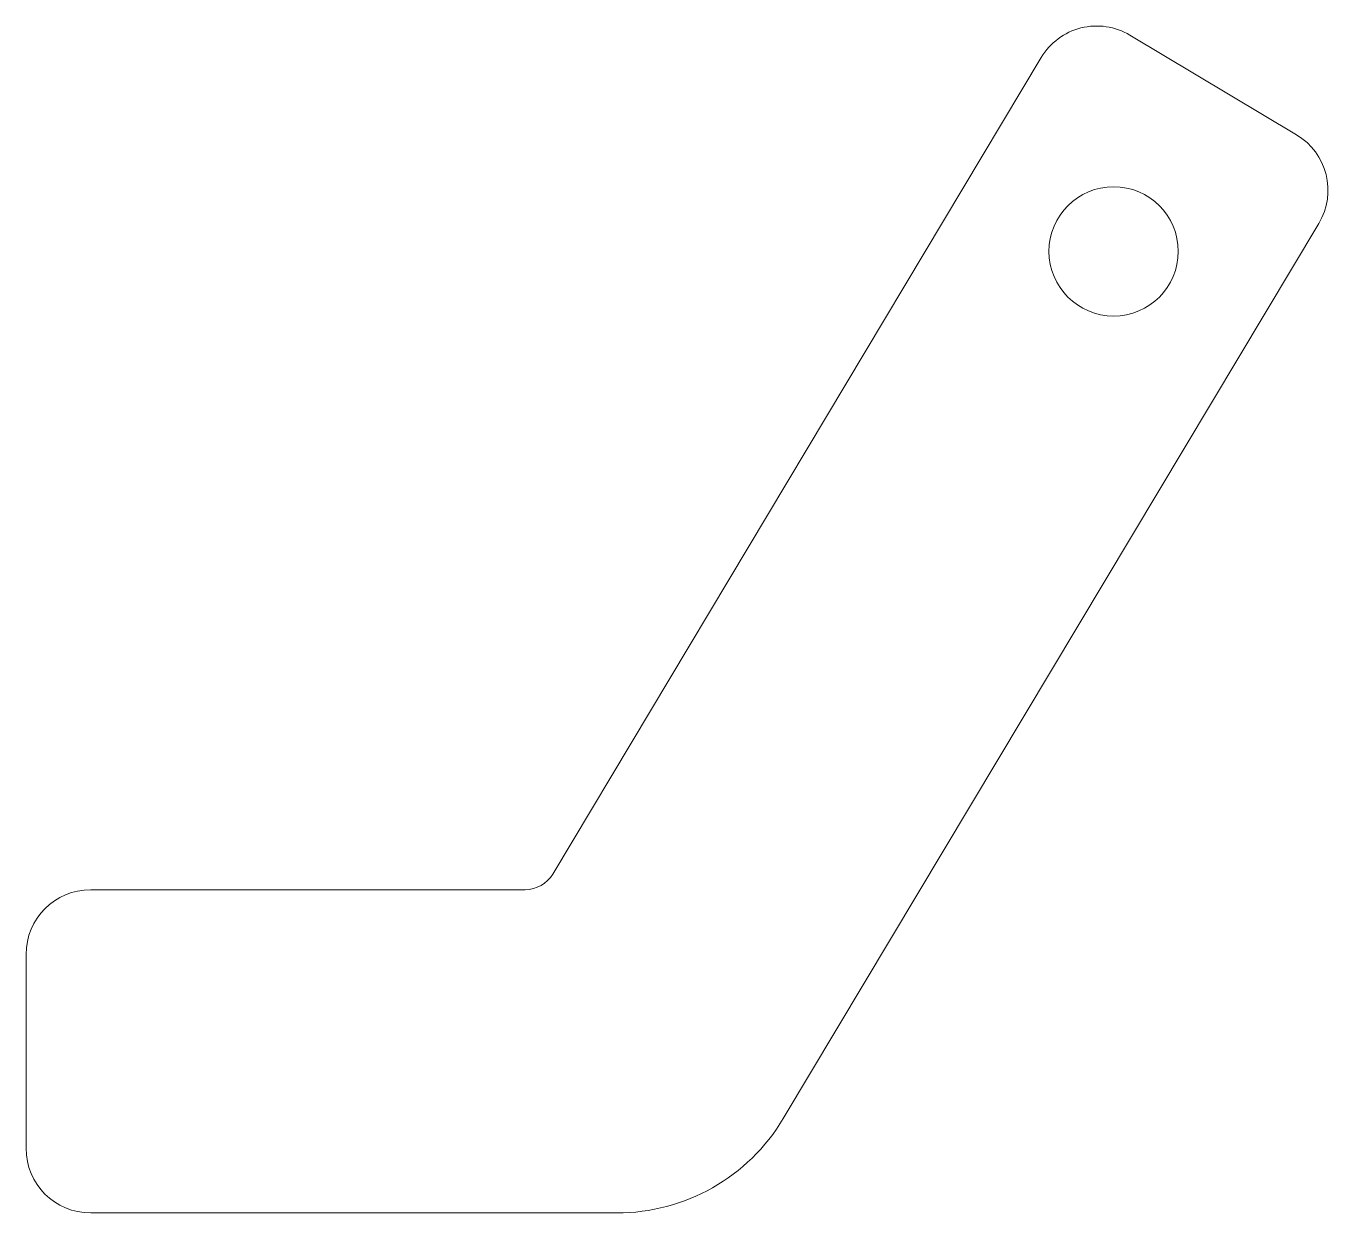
# Model space of a CAD drawing. Header units: inches. Extents: x -1.35 to 1.16, y 0 to 2.3.
import ezdxf

# ---------------------------------------------------------------- set-up
doc = ezdxf.new("R2010")
doc.units = ezdxf.units.IN
doc.header["$MEASUREMENT"] = 0

msp = doc.modelspace()

# ---------------------------------------------------------------- linework, layer by layer
at = {"color": 7, "linetype": 'Continuous', "lineweight": 15}
for p, q in [((1.1011, 2.0849), (0.7793, 2.2773)), ((0.6079, 2.2342), (-0.3363, 0.6554)), ((0.1092, 0.1825), (1.1443, 1.9134)), ((-0.3899, 0.625), (-1.2295, 0.625)), ((-1.3545, 0.5), (-1.3545, 0.125)), ((-1.2295, 0), (-0.2127, 0))]:
    msp.add_line(p, q, dxfattribs=at)
msp.add_circle((0.7477, 1.8593), 0.125, dxfattribs=at)
for centre, radius, start, end in [((0.7151, 2.1701), 0.125, 59.12, 149.12), ((1.037, 1.9776), 0.125, 329.12, 59.12), ((-0.3899, 0.6875), 0.0625, 270, 329.12), ((-1.2295, 0.5), 0.125, 90, 180), ((-0.2127, 0.375), 0.375, 270, 329.12), ((-1.2295, 0.125), 0.125, 180, 270)]:
    msp.add_arc(centre, radius, start, end, dxfattribs=at)

doc.saveas('drawing.dxf')
